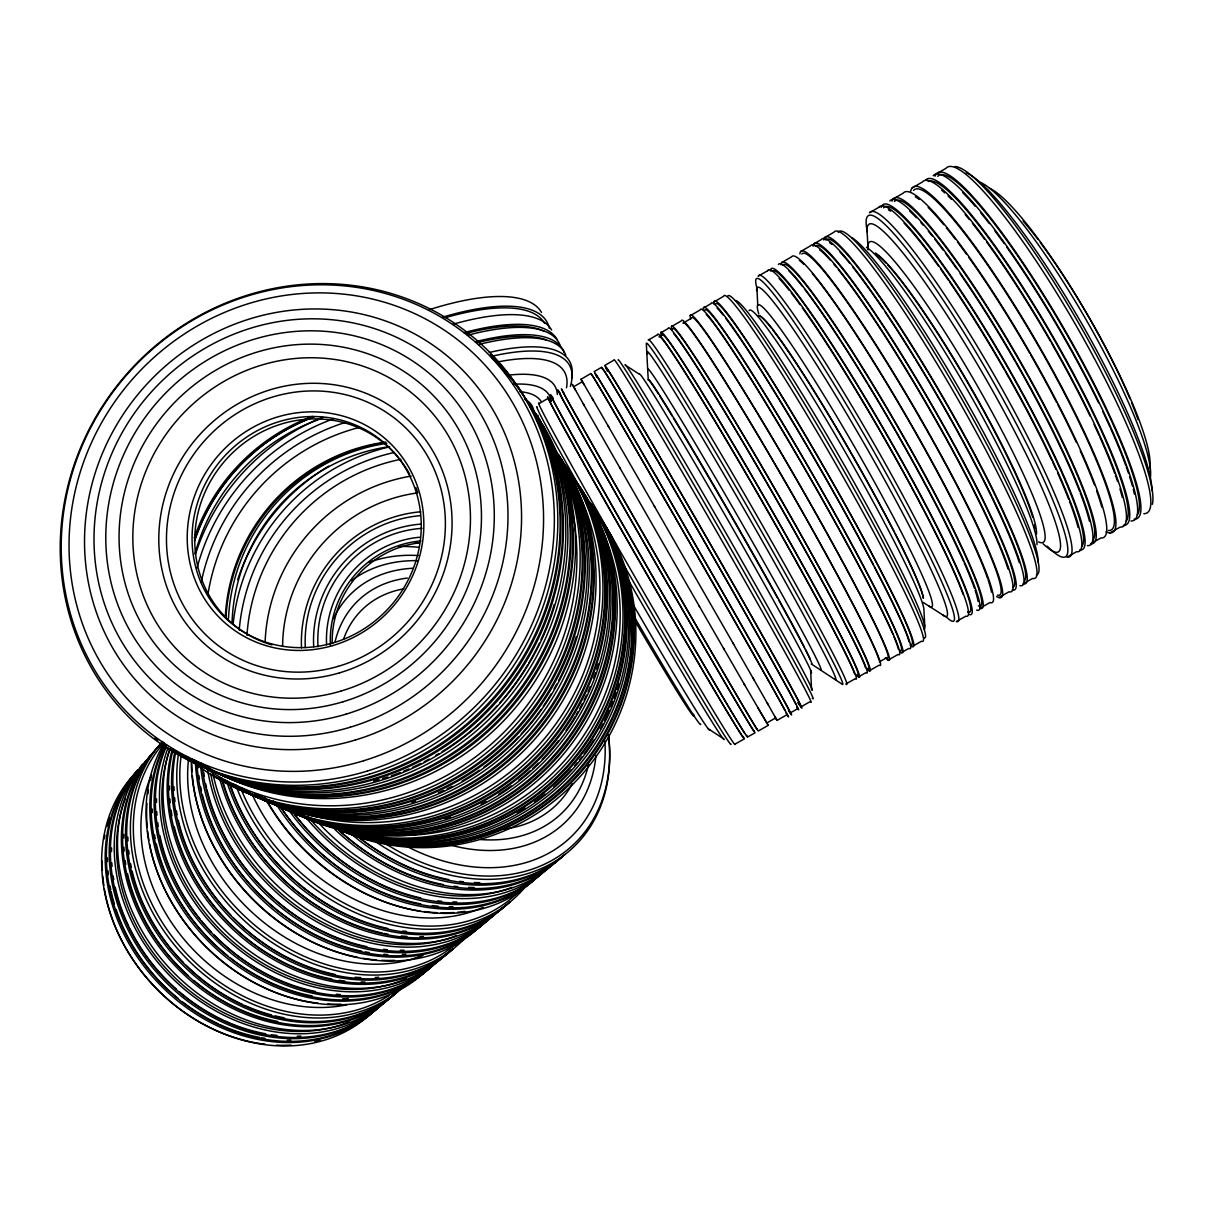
<?xml version="1.0" encoding="UTF-8"?>
<svg xmlns="http://www.w3.org/2000/svg" width="1213" height="1213" viewBox="0 0 1213 1213"><rect width="100%" height="100%" fill="white"/><g stroke="black" fill="none" stroke-linecap="round" stroke-linejoin="round"><path stroke-width="1.5" d="M548.594 398.076L539.254 403.504A197.022 3.245 60.1 0 0 636.431 579.571A197.022 3.245 60.1 0 0 735.017 744.13L744.403 738.823M582.801 382.474L580.997 379.26L590.989 373.452M594.112 371.633L601.618 367.281M604.741 365.462L614.112 360.018A197.537 3.23 60.1 0 1 717.535 533.098A197.537 3.23 60.1 0 1 810.299 701.569L800.868 706.906M660.827 332.787L668.348 328.42A199.068 7.991 60.1 0 1 777.002 500.378A199.068 7.991 60.1 0 1 865.976 672.624L858.41 676.899M671.486 326.6L681.524 320.763A199.159 9.158 60.1 0 1 791.285 492.205A199.159 9.158 60.1 0 1 879.213 665.133L869.13 670.85M690.303 315.653L700.356 309.815A199.281 10.796 60.1 0 1 811.709 480.5A199.281 10.796 60.1 0 1 898.151 654.429L888.052 660.145M703.495 307.996L711.045 303.614A199.357 11.736 60.1 0 1 823.309 473.858A199.357 11.736 60.1 0 1 908.901 648.364L901.32 652.655M714.184 301.794L723.615 296.306A199.448 12.843 60.1 0 1 836.955 466.05A199.448 12.843 60.1 0 1 921.546 641.207L912.055 646.574M781.551 262.66L791.664 256.777A199.918 18.847 60 0 1 910.781 423.746A199.918 18.847 60 0 1 989.975 602.543L979.801 608.289A199.842 17.952 60 0 0 895.497 422.533A199.842 17.952 60 0 0 781.036 264.859M800.504 251.637L810.633 245.754A200.054 20.515 60 0 1 931.387 411.95A200.054 20.515 60 0 1 1009.049 591.762L998.875 597.509M813.802 243.919L821.398 239.507A200.13 21.47 60 0 1 943.062 405.248A200.13 21.47 60 0 1 1019.875 585.636M824.567 237.657L834.074 232.138A200.206 22.592 60 0 1 956.83 397.379A200.206 22.592 60 0 1 1032.627 578.434L1023.075 583.832A200.145 21.743 60 0 0 942.183 395.787A200.145 21.743 60 0 0 823.779 240.038M893.041 199.068L903.245 193.14A199.341 28.49 60 0 1 1031.005 354.469A199.341 28.49 60 0 1 1100.858 537.996L1090.608 543.788A199.266 27.596 60 0 0 1016.236 354.393A199.266 27.596 60 0 0 891.934 201.237M912.161 187.954L922.365 182.026A199.478 30.189 60 0 1 1051.762 342.566A199.478 30.189 60 0 1 1120.084 527.124L1109.819 532.916M936.421 173.868L946.004 168.304A199.629 32.281 60 0 1 1077.417 327.874A199.629 32.281 60 0 1 1143.859 513.69M682.919 323.189L691.698 318.094A196.4 9.78 60.1 0 1 800.641 486.762A196.4 9.78 60.1 0 1 886.658 657.719L879.304 661.889M747.542 737.049L755.047 732.804M758.186 731.03L768.223 725.359L766.616 722.539M775.35 717.596L777.002 720.401L787.04 714.715M790.179 712.941L797.729 708.68M923.108 602.391L945.352 616.583M658.386 393.907A164.028 3.897 60.1 0 0 648.242 380.063L646.317 343.613A196.824 5.913 60.1 0 1 751.893 514.706A196.824 5.913 60.1 0 1 841.746 683.95L811.27 663.936A164.028 3.897 60.1 0 0 778.61 599.98M707.786 728.467L724.146 739.157A187.211 3.578 60.1 0 1 626.317 576.615M768.223 725.359L743.63 683.146M580.997 379.26L593.415 400.487M584.514 385.188L582.392 381.67L573.658 386.75L575.614 390.359M574.143 387.508L572.263 384.324L584.348 405.749M758.004 707.998L766.828 722.948L775.607 717.99L774.773 716.322M592.141 398.258L608.79 427.082M607.713 425.217L654.671 506.716M699.052 605.787L724.313 649.683M723.509 648.242L744.752 685.087M654.292 506.048L733.698 644.346M619.6 467.414L699.507 606.576M752.894 677.9L768.436 705.117M732.864 642.92L754.016 679.841M583.074 403.52L620.359 468.749M767.132 702.843L777.002 720.401M924.776 626.029L923.866 608.699A174.141 12.206 60.1 0 0 837.47 438.651A174.141 12.206 60.1 0 0 749.149 310.649M868.068 249.893L867.34 235.337A189.198 23.729 60 0 1 988.186 382.944A189.198 23.729 60 0 1 1043.225 543.894M810.633 670.228L811.542 689.727A187.788 3.578 60.1 0 0 723.782 529.247A187.788 3.578 60.1 0 0 624.998 364.946L639.554 374.332A172.307 3.791 60.1 0 1 730.666 524.88A172.307 3.791 60.1 0 1 810.769 672.472M756.957 288.224L757.746 305.661M447.309 953.024A176.886 141.785 46 0 1 248.377 950.158A176.886 141.785 46 0 1 169.835 748.618M172.352 749.118A177.401 141.921 46 0 0 254.457 947.186A177.401 141.921 46 0 0 450.811 950.355A177.568 141.951 46 0 1 255.776 945.837A177.568 141.951 46 0 1 173.156 749.407M364.81 981.954A174.899 139.92 46 0 1 361.201 981.984M344.689 980.999A174.899 139.92 46 0 1 339.14 980.286M331.756 979.027A174.899 139.92 46 0 1 174.278 826.902M171.973 815.803A174.899 139.92 46 0 1 171.094 810.193M170.229 802.718A174.899 139.92 46 0 1 169.926 799.003M169.547 789.815A174.899 139.92 46 0 1 169.547 786.191M453.253 948.657A177.947 142.057 46 0 1 260.81 943.896A177.947 142.057 46 0 1 174.945 751.226M378.683 977.253A175.43 140.041 46 0 1 375.181 977.481M360.731 977.572A175.43 140.041 46 0 1 355.212 977.253M334.94 974.373A175.43 140.041 46 0 1 233.381 917.756M230.788 915.102A175.43 140.041 46 0 1 178.311 820.322M177.113 814.727A175.43 140.041 46 0 1 176.416 810.981M175.036 801.611A175.43 140.041 46 0 1 174.642 797.866M174.111 790.436A175.43 140.041 46 0 1 173.99 786.767M452.009 949.855A178.114 142.088 46 0 1 261.22 941.864A178.114 142.088 46 0 1 175.84 751.56M464.7 938.407A178.599 142.209 46 0 1 273.835 943.653A178.599 142.209 46 0 1 178.705 752.651M462.289 938.453A176.886 140.753 46 0 1 274.942 940.242A176.886 140.753 46 0 1 181.434 753.652M423.019 955.344A170.123 135.28 46 0 1 259.142 918.605A170.123 135.28 46 0 1 188.758 757.321M340.944 1004.137A172.807 139.722 46 0 1 327.753 1004M318.17 1003.196A172.807 139.722 46 0 1 165.893 891.722M165.059 890.008A172.807 139.722 46 0 1 149.563 843.914M148.896 840.215A172.807 139.722 46 0 1 147.592 830.935M147.228 827.221A172.807 139.722 46 0 1 146.955 803.4M147.925 793.802A172.807 139.722 46 0 1 148.502 790.012M150.367 780.702A172.807 139.722 46 0 1 151.276 777.078M423.398 973.281A174.778 141.254 46 0 1 214.656 954.843A174.778 141.254 46 0 1 164.346 742.963M427.81 969.642A175.248 141.375 46 0 1 222.009 953.903A175.248 141.375 46 0 1 164.528 745.025M348.343 998.633A172.777 139.374 46 0 1 342.763 998.784M312.272 995.964A172.777 139.374 46 0 1 230.697 958.179M227.786 955.859A172.777 139.374 46 0 1 156.341 844.005M155.188 838.486A172.777 139.374 46 0 1 154.506 834.771M152.277 812.634A172.777 139.374 46 0 1 152.201 809.01M429.281 968.429A175.4 141.405 46 0 1 224.208 953.342A175.4 141.405 46 0 1 164.953 745.222M432.829 965.503A175.779 141.512 46 0 1 229.151 951.674A175.779 141.512 46 0 1 166.363 745.07M340.095 994.478A173.307 139.51 46 0 1 336.274 994.266M315.35 991.43A173.307 139.51 46 0 1 214.11 934.92M211.471 932.175A173.307 139.51 46 0 1 201.464 920.849M200.281 919.393A173.307 139.51 46 0 1 159.889 835.636M158.236 826.356A173.307 139.51 46 0 1 157.735 822.641M156.977 815.227A173.307 139.51 46 0 1 156.735 811.542M156.492 802.46A173.307 139.51 46 0 1 156.553 798.882M431.555 966.716A175.946 141.542 46 0 1 229.606 949.643A175.946 141.542 46 0 1 166.848 745.313M440.44 959.074A176.446 141.678 46 0 1 240.098 950.431A176.446 141.678 46 0 1 168.091 747.526M406.385 978.603A173.959 139.677 46 0 1 223.116 932.752A173.959 139.677 46 0 1 170.381 748.482M540.619 874.634A186.393 143.179 45.9 0 1 291.317 810.011M550.217 866.4A186.969 143.286 45.9 0 1 303.068 814.12M464.988 911.357A182.981 141.39 45.9 0 1 457.574 912.252M453.844 912.54A182.981 141.39 45.9 0 1 441.032 912.828M437.286 912.707A182.981 141.39 45.9 0 1 424.019 911.57M420.198 911.039A182.981 141.39 45.9 0 1 264.479 796.971M532.371 881.138A185.089 142.937 45.9 0 1 266.087 799.291M533.22 880.744A185.619 143.043 45.9 0 1 275.26 802.688M452.904 906.687A182.981 140.996 45.9 0 1 449.219 906.702M437.969 906.187A182.981 140.996 45.9 0 1 432.268 905.626M420.835 903.882A182.981 140.996 45.9 0 1 279.293 804.826M534.903 879.364A185.801 143.073 45.9 0 1 279.778 805.887M541.726 873.557A186.226 143.149 45.9 0 1 287.617 808.465M456.664 901.956A183.572 141.117 45.9 0 1 452.949 901.911M441.623 901.244A183.572 141.117 45.9 0 1 437.817 900.85M420.805 897.954A183.572 141.117 45.9 0 1 380.139 883.974M378.411 883.155A183.572 141.117 45.9 0 1 291.727 810.36M335.091 641.616A137.387 103.742 45.8 0 1 407.31 578.07M572.278 783.765A147.243 111.156 45.8 0 1 502.561 829.343M333.439 618.706A147.243 111.156 45.8 0 1 412.966 568.275M343.582 639.115A128.093 96.828 45.8 0 1 403.838 588.836M588.608 763.978A156.962 118.54 45.8 0 1 480.56 839.532M351.467 580.739A156.962 118.54 45.8 0 1 417.317 560.679M595.977 755.32A165.863 125.409 45.8 0 1 449.507 844.779M369.343 562.241A165.863 125.409 45.8 0 1 418.364 555.539M604.878 740.764A180.373 136.644 45.8 0 1 405.172 845.522M398.622 546.502A180.373 136.644 45.8 0 1 418.576 547.29M608.532 734.714A187.59 142.224 45.8 0 1 385.825 843.899M415.255 542.711A187.59 142.224 45.8 0 1 418.879 543.121M608.289 734.638A189.41 143.71 45.8 0 1 542.317 868.083A189.41 143.71 45.8 0 1 374.059 840.564M556.342 861.154A187.469 143.377 45.9 0 1 316.942 821.049M559.117 859.198A188.045 143.483 45.9 0 1 334.879 829.389M562.21 856.499A188.227 143.513 45.8 0 1 337.805 829.146M564.985 854.346A188.667 143.589 45.8 0 1 347.1 830.465M563.909 855.408A188.849 143.619 45.8 0 1 354.302 833.725M511.931 887.355A184.315 141.254 45.9 0 1 308.42 817.107M474.025 887.507A185.377 141.436 45.9 0 1 468.658 887.416M457.726 886.658A185.377 141.436 45.9 0 1 454.041 886.248M442.988 884.489A185.377 141.436 45.9 0 1 337.153 828.464M479.772 882.624A185.983 141.542 45.8 0 1 474.374 882.533M463.427 881.76A185.983 141.542 45.8 0 1 459.742 881.335M448.658 879.561A185.983 141.542 45.8 0 1 355.303 834.468M494.737 914.602A182.632 143.134 45.9 0 1 330.891 923.26A182.632 143.134 45.9 0 1 212.957 773.591M504.047 906.611A183.178 143.24 45.9 0 1 343.173 922.426A183.178 143.24 45.9 0 1 219.492 777.76M423.458 936.588A180.601 141.224 45.9 0 1 419.834 936.709M406.871 936.436A180.601 141.224 45.9 0 1 401.23 935.981M387.978 934.131A180.601 141.224 45.9 0 1 384.218 933.404M382.474 933.055A180.601 141.224 45.9 0 1 222.373 779.534M504.29 906.566A183.36 143.286 45.9 0 1 344.477 920.97A183.36 143.286 45.9 0 1 221.342 777.988M509.551 902.078A183.77 143.361 45.9 0 1 352.558 919.621A183.77 143.361 45.9 0 1 226.71 781.278M406.552 931.402A181.177 141.345 45.9 0 1 402.761 930.978M387.766 928.445A181.177 141.345 45.9 0 1 230.364 785.054M509.794 902.017A183.936 143.407 45.9 0 1 354.727 918.514A183.936 143.407 45.9 0 1 229.242 783.234M523.864 888.538A184.452 143.513 45.9 0 1 370.268 918.635A184.452 143.513 45.9 0 1 235.944 785.66M520.316 890.024A182.693 142.042 45.9 0 1 240.765 788.359M483.047 907.309A175.718 136.508 45.9 0 1 251.879 793.757M420.881 956.814A178.341 141.102 46 0 1 415.271 958.012M394.604 960.347A178.341 141.102 46 0 1 381.777 960.302M376.182 959.953A178.341 141.102 46 0 1 363.051 958.331M357.441 957.315A178.341 141.102 46 0 1 192.351 775.607M192.079 771.847A178.341 141.102 46 0 1 191.79 758.913M476.345 929.613A180.388 142.634 46 0 1 296.472 933.358A180.388 142.634 46 0 1 191.26 758.777M481.045 925.746A180.889 142.74 46 0 1 304.266 931.341A180.889 142.74 46 0 1 195.384 761.476M405.87 954.282A178.341 140.723 46 0 1 402.322 954.51M387.72 954.525A178.341 140.723 46 0 1 383.99 954.297M369.01 952.523A178.341 140.723 46 0 1 365.265 951.871M361.686 951.159A178.341 140.723 46 0 1 202.313 794.454M201.464 790.679A178.341 140.723 46 0 1 200.691 786.888M199.417 779.292A178.341 140.723 46 0 1 198.902 775.501M198.144 767.95A178.341 140.723 46 0 1 197.901 764.205M479.817 926.914A181.055 142.785 46 0 1 304.599 929.34A181.055 142.785 46 0 1 196.809 761.794M487.762 920.045A181.465 142.876 46 0 1 313.773 929.279A181.465 142.876 46 0 1 200.403 763.705M403.944 950.204A178.902 140.844 46 0 1 400.305 950.249M387.326 949.703A178.902 140.844 46 0 1 383.581 949.339M366.826 946.671A178.902 140.844 46 0 1 206.938 789.451M206.498 787.571A178.902 140.844 46 0 1 205.694 783.78M204.315 776.168A178.902 140.844 46 0 1 203.754 772.363M489.355 918.741A181.632 142.907 45.9 0 1 317.897 929.34A181.632 142.907 45.9 0 1 202.328 767.723M495.783 913.253A182.162 143.028 45.9 0 1 327.252 927.354A182.162 143.028 45.9 0 1 207.726 770.361M456.406 935.632A179.6 141.011 45.9 0 1 210.698 773.727M371.239 1013.325A168.41 138.995 46.1 0 1 159.115 991.218A168.41 138.995 46.1 0 1 131.565 777.169M376.697 1008.64A168.85 139.131 46.1 0 1 162.86 987.594A168.85 139.131 46.1 0 1 136.296 771.756M290.862 1040.178A166.454 137.145 46.1 0 1 287.208 1040.193M264.934 1038.343A166.454 137.145 46.1 0 1 261.22 1037.722M259.461 1037.388A166.454 137.145 46.1 0 1 220.417 1024.833M218.765 1024.075A166.454 137.145 46.1 0 1 182.299 1001.741M177.917 998.238A166.454 137.145 46.1 0 1 116.099 909.477M114.386 904.079A166.454 137.145 46.1 0 1 111.156 891.525M110.762 889.66A166.454 137.145 46.1 0 1 110.034 885.915M108.382 874.634A166.454 137.145 46.1 0 1 108.018 870.873M107.502 861.548A166.454 137.145 46.1 0 1 107.457 857.864M378.077 1007.503A169.001 139.161 46.1 0 1 164.119 986.381A169.001 139.161 46.1 0 1 137.463 770.407M378.759 1007.23A169.35 139.268 46.1 0 1 169.517 985.775A169.35 139.268 46.1 0 1 134.491 774.182M300.885 1036.084A166.954 137.296 46.1 0 1 297.276 1036.236M276.913 1035.402A166.954 137.296 46.1 0 1 271.318 1034.689M265.753 1033.779A166.954 137.296 46.1 0 1 224.845 1020.83M223.192 1020.072A166.954 137.296 46.1 0 1 179.312 991.718M176.446 989.232A166.954 137.296 46.1 0 1 129.655 928.127M128.821 926.398A166.954 137.296 46.1 0 1 115.22 887.143M113.764 879.637A166.954 137.296 46.1 0 1 113.158 875.862M112.066 866.446A166.954 137.296 46.1 0 1 111.778 862.686M111.505 851.571A166.954 137.296 46.1 0 1 111.596 847.932M381.488 1004.849A169.502 139.313 46.1 0 1 169.972 983.788A169.502 139.313 46.1 0 1 137.933 769.952M140.283 767.162A169.502 139.313 46.1 0 1 142.725 764.433M384.627 1002.378A169.972 139.45 46.1 0 1 172.428 978.315A169.972 139.45 46.1 0 1 142.891 764.19M349.147 1021.877A167.561 137.463 46.1 0 1 173.156 975.995A167.561 137.463 46.1 0 1 125.273 798.927M389.904 997.89A170.381 139.571 46 0 1 176.795 975.646A170.381 139.571 46 0 1 146.242 760.339M394.437 994.144A170.866 139.707 46 0 1 180.085 970.9A170.866 139.707 46 0 1 151.276 754.531A171.018 139.753 46 0 0 181.374 969.657A171.018 139.753 46 0 0 394.513 994.22M277.686 1021.467A168.44 137.721 46 0 1 194.065 980.68M188.5 975.859A168.44 137.721 46 0 1 127.577 873.815M125.773 864.369A168.44 137.721 46 0 1 125.197 860.563M124.181 851.086A168.44 137.721 46 0 1 123.938 847.311M123.726 838.001A168.44 137.721 46 0 1 123.817 834.347M397.925 991.385A171.367 139.844 46 0 1 180.494 962.667A171.367 139.844 46 0 1 160.389 744.418M284.115 1017.783A168.941 137.857 46 0 1 275.108 1015.857M271.485 1014.932A168.941 137.857 46 0 1 244.556 1005.365M242.812 1004.576A168.941 137.857 46 0 1 186.135 965.29M183.512 962.667A168.941 137.857 46 0 1 132.141 871.04M131.338 867.431A168.941 137.857 46 0 1 130.579 863.641M129.094 854.134A168.941 137.857 46 0 1 128.669 850.328M127.987 840.882A168.941 137.857 46 0 1 127.881 837.137M399.35 990.217A171.518 139.889 46 0 1 181.783 961.409A171.518 139.889 46 0 1 161.602 743.023M404.99 985.411A171.973 140.011 46 0 1 188.03 960.044A171.973 140.011 46 0 1 162.709 741.492M395.468 991.051A170.32 138.585 46 0 1 392.481 993.204M389.434 995.267A170.32 138.585 46 0 1 182.754 949.552A170.32 138.585 46 0 1 164.028 742.705M346.766 1004.819A163.755 133.157 46 0 1 185.316 940.818A163.755 133.157 46 0 1 151.458 775.152M319.989 1040.345A166.499 137.494 46.1 0 1 314.683 1041.724M291.09 1045.121A166.499 137.494 46.1 0 1 276.443 1045.181M265.268 1044.272A166.499 137.494 46.1 0 1 104.409 889.159M103.818 885.384A166.499 137.494 46.1 0 1 102.741 875.968M102.377 870.343A166.499 137.494 46.1 0 1 102.21 861.109M104.257 838.85A166.499 137.494 46.1 0 1 104.94 835.196M107.078 826.235A166.499 137.494 46.1 0 1 109.792 817.638M690.713 318.928A199.22 9.916 60.1 0 1 799.883 485.124A199.22 9.916 60.1 0 1 885.414 657.764M706.239 314.44A196.461 10.644 60.1 0 1 798.351 457.756A196.461 10.644 60.1 0 1 892.859 634.172M893.799 636.385A196.461 10.644 60.1 0 1 898.287 649.046M704.889 310.422A196.491 10.917 60.1 0 1 814.924 478.574A196.491 10.917 60.1 0 1 899.925 650.229M703.495 309.906A199.311 11.084 60.1 0 1 814.499 477.467A199.311 11.084 60.1 0 1 899.621 651.336M717.126 308.117A196.536 11.569 60.1 0 1 723.206 315.122M725.783 318.413A196.536 11.569 60.1 0 1 769.163 383.475M770.073 384.946A196.536 11.569 60.1 0 1 873.375 565.076M874.33 566.896A196.536 11.569 60.1 0 1 909.007 641.783M715.579 304.22A196.567 11.842 60.1 0 1 826.508 471.948A196.567 11.842 60.1 0 1 910.675 644.148M714.108 303.735A199.387 12.024 60.1 0 1 826.098 470.826A199.387 12.024 60.1 0 1 910.311 645.301M727.694 296.351A197.37 12.979 60.1 0 1 840.078 464.185A197.37 12.979 60.1 0 1 923.578 637.689M735.472 300.612A189.668 12.721 60.1 0 1 842.777 462.441A189.668 12.721 60.1 0 1 924.185 629.486M758.261 316.29A164.665 11.857 60.1 0 1 842.034 437.211A164.665 11.857 60.1 0 1 923.487 598.009M659.599 395.802A164.028 3.897 60.1 0 1 672.199 416.12M673.336 417.985A164.028 3.897 60.1 0 1 777.609 598.161M647.924 369.343A173.535 4.458 60.1 0 1 740.324 520.695A173.535 4.458 60.1 0 1 820.352 669.606M647.606 353.999A189.092 5.428 60.1 0 1 743.402 508.02A189.092 5.428 60.1 0 1 834.908 679.037M659.099 337.032A196.172 6.96 60.1 0 1 752.409 484.654A196.172 6.96 60.1 0 1 854.543 673.776M662.222 335.213A196.203 7.233 60.1 0 1 768.708 505.063A196.203 7.233 60.1 0 1 857.015 674.473M661.525 335.895A199.008 7.339 60.1 0 1 766.07 500.241A199.008 7.339 60.1 0 1 856.954 675.459M673.594 333.393A196.248 7.885 60.1 0 1 776.866 500.423A196.248 7.885 60.1 0 1 865.476 667.605M672.881 329.011A196.263 8.157 60.1 0 1 780.247 498.452A196.263 8.157 60.1 0 1 867.735 668.424M672.078 329.754A199.084 8.279 60.1 0 1 777.624 493.615A199.084 8.279 60.1 0 1 867.613 669.424M683.526 322.673A196.339 9.022 60.1 0 1 782.476 477.225A196.339 9.022 60.1 0 1 878.97 659.963M915.345 196.764A196.506 28.081 60 0 1 919.151 199.432M928.172 207.468A196.506 28.081 60 0 1 943.729 224.648M946.383 227.877A196.506 28.081 60 0 1 955.328 239.188M957.482 242.009A196.506 28.081 60 0 1 966.412 254.078M968.702 257.262A196.506 28.081 60 0 1 1029.67 353.104M1030.625 354.742A196.506 28.081 60 0 1 1056.72 402.519M1057.6 404.232A196.506 28.081 60 0 1 1076.416 442.457M1080.252 450.842A196.506 28.081 60 0 1 1094.444 484.912M1096.658 490.977A196.506 28.081 60 0 1 1101.829 507.17M913.571 190.411A196.567 28.869 60 0 1 1040.238 349.086A196.567 28.869 60 0 1 1108.424 530.475M910.554 191.654A199.402 29.279 60 0 1 1039.981 347.691A199.402 29.279 60 0 1 1105.968 531.87M941.728 190.259A196.627 29.749 60 0 1 944.806 192.912M948.05 195.93A196.627 29.749 60 0 1 951.401 199.235M965.214 214.565A196.627 29.749 60 0 1 969.308 219.523M972.432 223.389A196.627 29.749 60 0 1 984.531 239.188M986.836 242.297A196.627 29.749 60 0 1 1050.413 341.217M1051.368 342.854A196.627 29.749 60 0 1 1090.138 416.195M1094.035 424.383A196.627 29.749 60 0 1 1099.099 435.422M1099.948 437.286A196.627 29.749 60 0 1 1114.747 473.404M1115.49 475.466A196.627 29.749 60 0 1 1117.582 481.47M1119.963 488.96A196.627 29.749 60 0 1 1122.298 497.406M928.188 181.616A196.658 30.037 60 0 1 1049.563 331.786A196.658 30.037 60 0 1 1126.271 520.984M925.564 180.176A199.493 30.461 60 0 1 1055.234 340.58A199.493 30.461 60 0 1 1123.299 525.305M933.222 175.733A199.554 31.144 60 0 1 1063.543 335.819A199.554 31.144 60 0 1 1131.001 520.953M962.713 192.67A196.703 30.704 60 0 1 975.313 206.362M980.786 212.882A196.703 30.704 60 0 1 989.338 223.601M994.963 230.97A196.703 30.704 60 0 1 1004.243 243.631M1006.593 246.921A196.703 30.704 60 0 1 1098.599 402.822M1102.632 411.192A196.703 30.704 60 0 1 1110.077 427.234M1110.759 428.78A196.703 30.704 60 0 1 1125.725 465.337M1126.271 466.869A196.703 30.704 60 0 1 1128.393 472.979M1129.682 476.906A196.703 30.704 60 0 1 1132.396 486.019M1133.276 489.355A196.703 30.704 60 0 1 1134.382 494.025M937.816 176.325A196.733 30.977 60 0 1 1058.737 320.626A196.733 30.977 60 0 1 1137.324 514.737M935.071 176.188A199.569 31.432 60 0 1 1063.316 327.419A199.569 31.432 60 0 1 1134.216 519.134M954.949 166.515A197.552 32.205 60 0 1 1075.173 317.063A197.552 32.205 60 0 1 1152.35 504.35M966.215 172.746A189.774 31.189 60 0 1 1077.326 316.017A189.774 31.189 60 0 1 1151.925 490.477M980.468 182.405A174.126 29.142 60 0 1 1085.908 319.383A174.126 29.142 60 0 1 1150.379 477.391M989.353 188.197A164.574 27.854 60 0 1 1090.275 319.55A164.574 27.854 60 0 1 1149.59 467.975M1023.075 220.963A154.294 26.216 60 0 1 1037.949 239.431M1040.269 242.509A154.294 26.216 60 0 1 1129.985 398.804M1131.517 402.489A154.294 26.216 60 0 1 1138.067 419.622M875.741 254.017A163.937 19.726 60 0 1 886.096 263.16M887.673 264.843A163.937 19.726 60 0 1 969.975 386.689A163.937 19.726 60 0 1 1032.688 517.132M1034.674 524.926A163.937 19.726 60 0 1 1035.265 528.489M867.856 249.09A173.52 21.228 60 0 1 971.477 375.712A173.52 21.228 60 0 1 1038.616 541.893M867.356 231.835A196.991 24.973 60 0 1 991.461 378.683A196.991 24.973 60 0 1 1047.153 546.153M888.416 209.834A196.339 25.973 60 0 1 890.569 211.138M904.064 223.131A196.339 25.973 60 0 1 938.346 265.859M940.591 268.998A196.339 25.973 60 0 1 948.566 280.4M949.552 281.841A196.339 25.973 60 0 1 1004.379 369.768M1005.319 371.405A196.339 25.973 60 0 1 1051.853 460.364M1052.566 461.88A196.339 25.973 60 0 1 1055.962 469.279M1057.6 472.903A196.339 25.973 60 0 1 1068.774 499.468M1069.563 501.515A196.339 25.973 60 0 1 1078.084 527.519M883.625 207.802A196.354 26.261 60 0 1 1001.332 356.546A196.354 26.261 60 0 1 1081.693 546.472M881.184 207.484A199.205 26.641 60 0 1 1004.5 361.125A199.205 26.641 60 0 1 1079.722 549.944M889.857 200.918A199.25 27.308 60 0 1 1016.479 362.778A199.25 27.308 60 0 1 1087.394 545.592M909.614 211.047A196.415 26.913 60 0 1 916.406 217.718M920.94 222.631A196.415 26.913 60 0 1 923.336 225.345M928.354 231.243A196.415 26.913 60 0 1 932.281 236.035M934.95 239.401A196.415 26.913 60 0 1 943.274 250.227M945.458 253.138A196.415 26.913 60 0 1 956.708 268.77M960.15 273.729A196.415 26.913 60 0 1 1015.175 361.413M1016.115 363.051A196.415 26.913 60 0 1 1079.676 491.462M1080.252 492.963A196.415 26.913 60 0 1 1089.395 521.12M894.451 201.51A196.43 27.202 60 0 1 1013.052 349.829A196.43 27.202 60 0 1 1092.686 540.27M799.883 253.926A199.978 19.62 60 0 1 919.772 417.166A199.978 19.62 60 0 1 996.631 596.508M819.73 249.878A197.219 20.227 60 0 1 830.465 260.31M834.059 264.434A197.219 20.227 60 0 1 836.121 266.905M838.289 269.559A197.219 20.227 60 0 1 935.769 420.305A197.219 20.227 60 0 1 1008.033 568.988M815.197 246.36A197.234 20.5 60 0 1 930.204 402.655A197.234 20.5 60 0 1 1012.84 587.426M813.074 246.254A200.069 20.803 60 0 1 930.492 402.473A200.069 20.803 60 0 1 1012.233 589.958M829.677 242.767A197.294 21.167 60 0 1 831.86 244.359M840.048 252.122A197.294 21.167 60 0 1 849.54 263.024M852.982 267.3A197.294 21.167 60 0 1 882.837 308.587M885.081 311.908A197.294 21.167 60 0 1 914.693 358.153M915.618 359.654A197.294 21.167 60 0 1 991.157 496.147M991.9 497.679A197.294 21.167 60 0 1 1019.284 562.62M825.962 240.098A197.31 21.44 60 0 1 939.696 392.208A197.31 21.44 60 0 1 1024.515 580.709M838.168 232.168A198.128 22.622 60 0 1 956.663 389.964A198.128 22.622 60 0 1 1036.357 574.886M852.133 237.778A190.396 21.986 60 0 1 962.227 394.028A190.396 21.986 60 0 1 1037.994 561.983M866.476 247.316A174.824 20.712 60 0 1 967.731 390.434A174.824 20.712 60 0 1 1036.933 544.667M875.422 253.017A165.286 19.908 60 0 1 971.249 388.16A165.286 19.908 60 0 1 1036.478 533.978M758.049 316.426A164.665 11.827 60.1 0 1 771.574 328.389M772.969 330.179A164.665 11.827 60.1 0 1 894.087 531.825M895.042 533.69A164.665 11.827 60.1 0 1 918.575 583.529M919.136 584.939A164.665 11.827 60.1 0 1 923.26 598.13M758.777 314A174.202 12.858 60.1 0 1 850.662 440.152A174.202 12.858 60.1 0 1 928.779 605.954M756.654 290.711A189.804 14.586 60.1 0 1 867.325 449.159A189.804 14.586 60.1 0 1 942.38 614.642M757.382 289.725A197.567 15.451 60.1 0 1 867.356 440.213A197.567 15.451 60.1 0 1 946.352 616.917M779.095 278.52A196.931 16.482 60.1 0 1 789.299 290.392M791.27 292.909A196.931 16.482 60.1 0 1 800.049 304.645M802.43 307.95A196.931 16.482 60.1 0 1 911.115 486.504M912.024 488.202A196.931 16.482 60.1 0 1 963.137 594.385M772.211 271.318A196.946 16.755 60 0 1 887.886 436.786A196.946 16.755 60 0 1 967.61 611.959M770.376 271.06A199.781 16.997 60 0 1 883.852 429.22A199.781 16.997 60 0 1 969.005 614.385M778.382 264.495A199.827 17.664 60 0 1 896.392 431.995A199.827 17.664 60 0 1 976.632 610.078M788.935 270.954A196.991 17.422 60 0 1 802.475 286.42M804.568 289.103A196.991 17.422 60 0 1 867.204 383.187M868.235 384.87A196.991 17.422 60 0 1 895.224 430.539M896.164 432.192A196.991 17.422 60 0 1 963.304 560.891M964.199 562.877A196.991 17.422 60 0 1 974.357 588.047M975.146 590.367A196.991 17.422 60 0 1 978.042 601.345M782.946 265.086A197.022 17.695 60 0 1 899.53 430.115A197.022 17.695 60 0 1 978.406 605.863M799.337 260.37A197.082 18.574 60 0 1 803.749 264.207M812.361 273.577A197.082 18.574 60 0 1 909.689 422.458A197.082 18.574 60 0 1 987.746 578.828M988.216 580.208A197.082 18.574 60 0 1 991.476 592.141M801.914 254.078A197.143 19.347 60 0 1 920.076 418.349A197.143 19.347 60 0 1 997.48 595.083M743.599 737.049A197.097 2.441 60.1 0 1 642.526 566.774A197.097 2.441 60.1 0 1 550.899 401.367M743.023 736.412A194.277 2.396 60.1 0 1 646.544 573.704A194.277 2.396 60.1 0 1 549.974 400.502M744.737 733.304A194.307 2.138 60.1 0 1 637.189 549.61A194.307 2.138 60.1 0 1 553.098 398.698M746.708 735.29A197.113 2.168 60.1 0 1 648.439 569.291A197.113 2.168 60.1 0 1 552.961 398.016M753.986 730.681A197.158 1.516 60.1 0 1 657.158 565.713A197.158 1.516 60.1 0 1 560.376 393.709M753.667 730.393A194.353 1.501 60.1 0 1 657.992 567.138A194.353 1.501 60.1 0 1 560.573 394.346M756.806 728.619A194.383 1.228 60.1 0 1 661.373 565.197A194.383 1.228 60.1 0 1 563.681 392.542M757.094 728.922A197.188 1.258 60.1 0 1 665.634 572.657A197.188 1.258 60.1 0 1 562.301 390.116M591.944 375.363A197.385 1.228 60.1 0 1 691.016 544.91A197.385 1.228 60.1 0 1 785.994 713.077M592.384 375.878A194.565 1.213 60.1 0 1 679.674 525.229A194.565 1.213 60.1 0 1 785.008 710.53M596.417 375.939A194.596 1.486 60.1 0 1 690.773 536.707A194.596 1.486 60.1 0 1 788.799 710.53M597.023 377.319A197.401 1.501 60.1 0 1 691.122 537.268A197.401 1.501 60.1 0 1 788.389 710.151M602.482 369.252A197.461 2.153 60.1 0 1 702.524 538.314A197.461 2.153 60.1 0 1 796.623 707.073M602.997 369.707A194.641 2.123 60.1 0 1 691.152 518.633A194.641 2.123 60.1 0 1 795.895 704.374M606.121 367.888A194.671 2.381 60.1 0 1 711.5 546.184A194.671 2.381 60.1 0 1 798.139 702.57M607.486 371.239A197.476 2.426 60.1 0 1 704.465 533.856A197.476 2.426 60.1 0 1 798.078 702.767M618.16 360.064A195.475 3.457 60.1 0 1 720.749 531.203A195.475 3.457 60.1 0 1 812.301 698.066M648.621 379.972A162.845 3.897 60.1 0 1 713.593 485.048A162.845 3.897 60.1 0 1 804.522 647.424M805.553 649.44A162.845 3.897 60.1 0 1 810.345 659.523M562.665 463.624A187.211 3.578 60.1 0 1 547.063 434.739M544.061 428.977A187.211 3.578 60.1 0 1 538.072 415.407M730.969 744.054A194.929 3.457 60.1 0 1 616.34 551.96M586.789 499.801A194.929 3.457 60.1 0 1 537.283 407.037M693.396 714.199A152.095 3.745 60.1 0 1 632.974 617.614M700.614 724.07A162.239 3.882 60.1 0 1 632.291 613.399M709.65 729.741A171.715 3.791 60.1 0 1 631.412 601.663M442.472 317.23A194.55 65.002 -28.8 0 1 549.322 328.238M496.678 362.156A185.862 58.558 -28.8 0 1 566.501 387.796M508.111 375.226A170.624 53.266 -28.8 0 1 557.313 394.483M467.521 335.288A195.02 63.47 -28.8 0 1 560.088 345.326M475.269 341.793A195.172 62.94 -28.8 0 1 564.136 352.361M445.171 317.715A191.775 64.077 -28.8 0 1 544.501 323.234M524.82 399.335A141.117 43.789 -28.8 0 1 533.75 411.222M489.233 352.498A195.445 62.06 -28.8 0 1 571.641 378.213M491.614 356.304A193.443 61.181 -28.8 0 1 570.337 386.447M466.353 333.317A192.17 62.788 -28.8 0 1 544.273 331.407M429.372 309.664A194.353 65.699 -28.8 0 1 541.529 312.484M520.013 391.678A151.231 46.837 -28.8 0 1 541.074 401.336M477.497 342.536A192.397 62.045 -28.8 0 1 546.381 339.928M478.786 344.447A195.248 62.727 -28.8 0 1 565.819 355.288M452.904 324.265A194.747 64.395 -28.8 0 1 551.612 330.012M463.973 332.665A194.944 63.698 -28.8 0 1 557.01 339.397M512.72 384.263A161.299 50.067 -28.8 0 1 551.263 401.063M194.232 537.935A191.063 182.39 -49.8 0 1 312.438 416.347M552.067 445.232A238.688 227.438 -49.8 0 1 554.114 448.385M556.1 451.57A238.688 227.438 -49.8 0 1 516.071 744.085A238.688 227.438 -49.8 0 1 225.542 780.429M241.448 787.934A234.746 223.996 -49.8 0 0 528.929 745.54A234.746 223.996 -49.8 0 0 558.45 454.814A237.475 226.391 -49.8 0 1 519.922 744.63A237.475 226.391 -49.8 0 1 232.578 784.098M556.054 451.251A237.111 226.058 -49.8 0 1 522.742 743.144A237.111 226.058 -49.8 0 1 233.791 784.614M560.709 458.484A236.217 225.284 -49.8 0 1 522.53 746.662A236.217 225.284 -49.8 0 1 236.687 785.872M558.42 454.799A235.838 224.966 -49.8 0 1 523.986 746.541A235.838 224.966 -49.8 0 1 234.776 784.432M568.654 495.374A241.705 229.833 -49.7 0 1 473.222 758.625A241.705 229.833 -49.7 0 1 199.493 764.069M550.323 443.64A243.874 231.941 -49.7 0 1 561.149 465.352M562.62 468.825A243.874 231.941 -49.7 0 1 566.046 477.634M567.305 481.197A243.874 231.941 -49.7 0 1 477.316 759.96A243.874 231.941 -49.7 0 1 190.79 760.293M552.506 446.915A242.691 230.91 -49.7 0 1 504.957 740.491A242.691 230.91 -49.7 0 1 212.533 774.789M550.368 443.094A242.297 230.576 -49.7 0 1 509.293 737.64A242.297 230.576 -49.7 0 1 216.991 777.351M552.097 445.687A241.372 229.757 -49.7 0 1 511.219 739.126A241.372 229.757 -49.7 0 1 220.008 778.655M551.839 445.156A240.978 229.424 -49.7 0 1 512.72 739.051A240.978 229.424 -49.7 0 1 221.251 779.201M552.127 445.398A239.749 228.362 -49.8 0 1 557.01 453.435M557.935 455.057A239.749 228.362 -49.8 0 1 512.477 743.766A239.749 228.362 -49.8 0 1 225.239 780.914M576.281 636.582A235.322 224.238 -49.8 0 1 558.602 680.614M556.828 683.98A235.322 224.238 -49.8 0 1 554.068 688.954M551.202 693.851A235.322 224.238 -49.8 0 1 543.227 706.269M541.104 709.317A235.322 224.238 -49.8 0 1 521.196 733.91M518.679 736.625A235.322 224.238 -49.8 0 1 483.866 767.01M479.302 770.21A235.322 224.238 -49.8 0 1 462.153 780.929M452.206 786.297A235.322 224.238 -49.8 0 1 447.112 788.814M443.67 790.436A235.322 224.238 -49.8 0 1 438.469 792.756M415.453 801.323A235.322 224.238 -49.8 0 1 411.874 802.415M313.97 416.893A192.185 183.512 -49.8 0 0 194.474 540.968A192.215 183.527 -49.8 0 1 313.894 416.817M332.165 642.875A97.101 93.416 -50 0 1 419.046 542.893M591.398 504.578A215.186 206.695 -49.9 0 1 580.436 755.805A215.186 206.695 -49.9 0 1 339.094 829.101M594.325 508.944A214.201 205.816 -49.9 0 0 591.11 504.32A217.491 208.742 -49.9 0 1 575.902 751.772A217.491 208.742 -49.9 0 1 339.352 828.509M596.387 512.083A214.201 205.816 -49.9 0 1 579.359 761.294A214.201 205.816 -49.9 0 1 338.609 829.116M592.748 506.761A213.336 205.058 -50 0 1 583.483 759.717A213.336 205.058 -50 0 1 339.504 829.586M592.399 506.518A212.366 204.209 -50 0 1 594.597 509.536M598.813 515.692A212.366 204.209 -50 0 1 581.77 765.873A212.366 204.209 -50 0 1 339.049 829.495A210.152 202.237 -50 0 0 579.314 777.503A210.152 202.237 -50 0 0 609.684 532.901M596.25 511.916A212.063 203.936 -50 0 1 583.589 764.903A212.063 203.936 -50 0 1 338.275 829.176M598.676 515.51A211.35 203.299 -50 0 1 583.802 767.602A211.35 203.299 -50 0 1 338.806 829.419M596.038 511.81A211.047 203.026 -50 0 1 599.237 516.359M601.299 519.422A211.047 203.026 -50 0 1 583.18 769.573A211.047 203.026 -50 0 1 339.746 829.813M593.475 512.75A215.52 206.817 -49.9 0 1 587.486 729.62A215.52 206.817 -49.9 0 1 395.347 835.378M589.852 502.243A216.551 207.908 -49.9 0 1 578.313 752.682A216.551 207.908 -49.9 0 1 338.457 828.524M591.504 504.714A216.232 207.635 -49.9 0 1 578.343 754.001A216.232 207.635 -49.9 0 1 339.413 828.949M592.914 506.837A215.489 206.968 -49.9 0 1 579.223 756.048A215.489 206.968 -49.9 0 1 339.928 829.328M330.421 645.104A97.374 93.659 -50 0 1 420.972 540.922M326.585 644.74A100.497 96.661 -50 0 1 420.032 537.207M318.018 646.787A109.488 105.304 -50 0 1 422.063 528.352M313.697 646.681A114.113 109.746 -50 0 1 420.699 524.122M305.297 647.636A123.681 118.965 -50 0 1 419.85 515.692M301.506 647.833A128.138 123.271 -50 0 1 420.714 511.78M282.599 646.377A152.459 146.758 -50 0 1 416.666 493.039M265.162 640.934A170.881 164.483 -50 0 1 411.222 476.087M246.967 635.324A187.636 180.57 -50 0 1 400.972 459.287M239.219 630.093A193.989 186.635 -50 0 1 394.392 452.449M233.108 624.301A198.386 190.805 -50 0 1 387.341 447.37M232.047 623.361A178.675 171.397 -49.9 0 1 389.646 446.627M228.514 618.236A180.782 173.383 -49.9 0 1 386.826 443.367M237.687 579.693A200.494 192.761 -50 0 1 328.753 466.141M618.918 684.117A210.319 202.146 -50 0 1 617.311 689.409M616.159 692.926A210.319 202.146 -50 0 1 614.309 698.203M613.005 701.69A210.319 202.146 -50 0 1 610.912 706.906M609.442 710.363A210.319 202.146 -50 0 1 604.681 720.567M602.982 723.903A210.319 202.146 -50 0 1 600.329 728.831M593.703 740.006A210.319 202.146 -50 0 1 584.12 753.895M581.846 756.897A210.319 202.146 -50 0 1 579.511 759.854M577.115 762.765A210.319 202.146 -50 0 1 574.689 765.646M570.944 769.861A210.319 202.146 -50 0 1 553.704 786.858M545.077 794.09A210.319 202.146 -50 0 1 534.524 801.96M525.168 808.146A210.319 202.146 -50 0 1 517.208 812.892M225.269 617.599A181.237 173.762 -50 0 1 385.795 442.063M568.457 470.447A226.149 216.475 -49.9 0 1 577.176 482.986M580.193 487.838A226.149 216.475 -49.9 0 1 542.742 763.235A226.149 216.475 -49.9 0 1 269.286 799.958M570.519 473.54A225.057 215.52 -49.9 0 1 572.779 476.603M580.223 487.626A225.057 215.52 -49.9 0 1 546.35 763.553A225.057 215.52 -49.9 0 1 272.773 801.475M273.865 801.945A224.723 215.232 -49.9 0 0 549.095 761.976A224.723 215.232 -49.9 0 0 577.752 483.805A223.586 214.231 -49.9 0 1 582.968 491.75M580.299 487.641A223.92 214.519 -49.9 0 1 550.717 763.265A223.92 214.519 -49.9 0 1 278.05 804.037M276.458 803.067A223.92 214.519 -49.9 0 1 273.304 801.065M584.939 494.949A223.586 214.231 -49.9 0 1 547.988 767.298A223.586 214.231 -49.9 0 1 277.534 803.522M581.755 489.809A222.601 213.352 -49.9 0 1 553.431 765.388A222.601 213.352 -49.9 0 1 280.749 804.916M569.898 476.936A228.726 218.537 -49.8 0 1 548.2 734.047A228.726 218.537 -49.8 0 1 301.794 812.619M564.53 463.988A230.788 220.554 -49.8 0 1 537.875 750.999A230.788 220.554 -49.8 0 1 254.245 793.454M568.624 470.083A229.727 219.629 -49.9 0 1 538.678 754.107A229.727 219.629 -49.9 0 1 257.656 794.94M568.23 469.522A229.378 219.31 -49.9 0 1 573.309 477.376M575.22 480.56A229.378 219.31 -49.9 0 1 535.312 758.838A229.378 219.31 -49.9 0 1 258.794 795.425M568.761 470.341A228.544 218.583 -49.9 0 1 542.438 754.607A228.544 218.583 -49.9 0 1 261.492 796.592M568.336 469.795A228.196 218.279 -49.9 0 1 573.537 477.528M575.508 480.682A228.196 218.279 -49.9 0 1 539.785 758.671A228.196 218.279 -49.9 0 1 264.191 798.033M568.26 469.901A227.104 217.309 -49.9 0 1 571.49 474.45M575.599 480.621A227.104 217.309 -49.9 0 1 542.727 759.732A227.104 217.309 -49.9 0 1 266.193 798.624M598.358 663.966A222.965 213.427 -49.9 0 1 596.72 669.212M595.553 672.715A222.965 213.427 -49.9 0 1 593.688 677.946M590.276 686.603A222.965 213.427 -49.9 0 1 588.047 691.744M586.501 695.14A222.965 213.427 -49.9 0 1 584.075 700.189M582.392 703.51A222.965 213.427 -49.9 0 1 579.784 708.437M577.979 711.682A222.965 213.427 -49.9 0 1 576.13 714.882M575.189 716.458A222.965 213.427 -49.9 0 1 566.077 730.469M558.253 740.976A222.965 213.427 -49.9 0 1 542.226 759.217M538.299 763.144A222.965 213.427 -49.9 0 1 532.932 768.238M530.172 770.725A222.965 213.427 -49.9 0 1 518.694 780.277M511.204 785.872A222.965 213.427 -49.9 0 1 498.816 794.151M486.079 801.52A222.965 213.427 -49.9 0 1 481.182 804.083M450.463 816.88A222.965 213.427 -49.9 0 1 445.216 818.563M225.997 617.174A182.329 174.854 -50 0 1 385.552 442.669M207.863 594.992A198.917 190.653 -49.9 0 1 359.518 427.385M201.252 582.195A205.634 197.037 -49.9 0 1 345.22 422.458M197.097 567.866A210.304 201.449 -49.9 0 1 333.044 418.985M195.05 553.659A189.941 181.419 -49.8 0 1 321.642 418.5M195.399 554.417A212.578 203.541 -49.9 0 1 322.658 417.333M490.446 354.348A255.337 241.705 -49.3 0 1 500.681 689.166A255.337 241.705 -49.3 0 1 170.002 749.028M165.362 745.904A255.337 241.705 -49.3 0 1 162.299 743.766M157.766 740.446A255.337 241.705 -49.3 0 1 154.794 738.171M491.31 355.652A254.897 241.342 -49.3 0 1 512.28 379.396M514.555 382.398A254.897 241.342 -49.3 0 1 489.931 703.297A254.897 241.342 -49.3 0 1 172.974 750.665M497.269 362.672A253.866 240.447 -49.3 0 1 507.231 373.665M509.612 376.546A253.866 240.447 -49.3 0 1 511.962 379.457M514.267 382.413A253.866 240.447 -49.3 0 1 524.031 396.151M526.063 399.304A253.866 240.447 -49.3 0 1 487.277 710.03A253.866 240.447 -49.3 0 1 179.479 754.122M491.523 357.395A253.426 240.083 -49.3 0 1 501.909 367.979M509.263 376.364A253.426 240.083 -49.3 0 1 519.558 389.676M525.866 398.941A253.426 240.083 -49.3 0 1 487.49 711.425A253.426 240.083 -49.3 0 1 177.75 752.773M504.593 372.012A252.061 238.9 -49.4 0 1 508.292 376.136M521.059 392.087A252.061 238.9 -49.4 0 1 524.289 396.651M185.301 756.7A252.061 238.9 -49.4 0 0 491.674 712.274A252.061 238.9 -49.4 0 0 528.428 402.837A250.879 237.884 -49.4 0 1 494.267 714.048A250.879 237.884 -49.4 0 1 185.968 756.381M532.947 409.676A249.544 236.732 -49.4 0 1 497.012 716.261A249.544 236.732 -49.4 0 1 193.489 760.293M530.566 406.128A249.12 236.368 -49.4 0 1 498.573 716.216A249.12 236.368 -49.4 0 1 191.669 758.898M535.585 413.694A248.134 235.519 -49.4 0 1 498.543 719.976A248.134 235.519 -49.4 0 1 194.899 760.324M535.327 413.284A247.71 235.155 -49.4 0 1 501.439 718.536A247.71 235.155 -49.4 0 1 199.387 762.901M537.632 416.772A246.497 234.094 -49.4 0 1 540.664 421.502M542.62 424.686A246.497 234.094 -49.4 0 1 499.149 725.419A246.497 234.094 -49.4 0 1 200.221 762.674M271.939 644.907A117.813 111.505 -49.3 0 1 221.949 464.397A117.813 111.505 -49.3 0 1 409.645 474.147M415.862 487.565A117.813 111.505 -49.3 0 1 417.727 492.842M554.205 604.529A247.316 234.503 -49.4 0 1 540.998 639.721M539.391 643.163A247.316 234.503 -49.4 0 1 528.716 663.117M527.761 664.724A247.316 234.503 -49.4 0 1 499.741 702.918M497.194 705.754A247.316 234.503 -49.4 0 1 442.123 751.59M438.924 753.546A247.316 234.503 -49.4 0 1 435.694 755.441M429.19 759.095A247.316 234.503 -49.4 0 1 424.232 761.719M420.881 763.402A247.316 234.503 -49.4 0 1 412.375 767.42M408.933 768.936A247.316 234.503 -49.4 0 1 403.732 771.119M400.229 772.514A247.316 234.503 -49.4 0 1 391.435 775.744M387.902 776.942A247.316 234.503 -49.4 0 1 382.595 778.625M379.047 779.671A247.316 234.503 -49.4 0 1 373.725 781.142M657.704 334.606L648.303 340.065A198.932 6.247 60.1 0 1 755.259 512.841A198.932 6.247 60.1 0 1 845.81 684.011L855.256 678.674A198.993 7.066 60.1 0 0 765.448 507.004A198.993 7.066 60.1 0 0 657.704 334.606M767.662 270.726L758.186 276.215A199.69 15.89 60.1 0 1 874.467 444.549A199.69 15.89 60.1 0 1 956.314 621.556L965.836 616.189A199.751 16.724 60.1 0 0 884.732 438.666A199.751 16.724 60.1 0 0 767.662 270.726M879.046 207.196L869.494 212.745A199.114 25.518 60 0 1 994.387 375.439A199.114 25.518 60 0 1 1066.924 557.176L1076.522 551.748A199.175 26.352 60 0 0 1004.728 369.51A199.175 26.352 60 0 0 879.046 207.196M332.938 642.951A118.222 111.854 -49.3 0 0 390.116 448.416A118.222 111.854 -49.3 0 0 196.9 504.926A118.222 111.854 -49.3 0 0 332.938 642.951M369.419 774.137A256.656 242.843 -49.3 0 0 487.838 350.436A256.656 242.843 -49.3 0 0 69.793 478.801A256.656 242.843 -49.3 0 0 369.419 774.137M332.696 645.589A122.058 115.462 -49.3 0 0 391.663 444.731A122.058 115.462 -49.3 0 0 192.215 503.152A122.058 115.462 -49.3 0 0 332.696 645.589M338.245 666.331A143.877 136.099 -49.3 0 0 407.25 429.447A143.877 136.099 -49.3 0 0 172.276 498.816A143.877 136.099 -49.3 0 0 338.245 666.331M339.519 672.851A151.291 143.104 -49.3 0 0 411.904 423.716A151.291 143.104 -49.3 0 0 164.877 496.845A151.291 143.104 -49.3 0 0 339.519 672.851M341.202 691.001A174.202 164.695 -49.3 0 0 423.974 404.02A174.202 164.695 -49.3 0 0 139.738 488.93A174.202 164.695 -49.3 0 0 341.202 691.001M342.945 701.781A187.029 176.78 -49.3 0 0 431.434 393.619A187.029 176.78 -49.3 0 0 126.41 485.17A187.029 176.78 -49.3 0 0 342.945 701.781M346.039 714.154A200.509 189.501 -49.3 0 0 440.486 383.687A200.509 189.501 -49.3 0 0 113.597 482.289A200.509 189.501 -49.3 0 0 346.039 714.154M350.284 727.209A213.64 201.949 -49.3 0 0 450.448 374.969A213.64 201.949 -49.3 0 0 102.241 480.469A213.64 201.949 -49.3 0 0 350.284 727.209M355.348 740.006A225.497 213.2 -49.3 0 0 460.622 368.085A225.497 213.2 -49.3 0 0 93.143 479.848A225.497 213.2 -49.3 0 0 355.348 740.006M363.597 760.763A244.799 231.531 -49.3 0 0 477.043 356.789A244.799 231.531 -49.3 0 0 78.254 478.817A244.799 231.531 -49.3 0 0 363.597 760.763M367.569 770.952A254.381 240.644 -49.3 0 0 485.048 351.057A254.381 240.644 -49.3 0 0 70.718 478.225A254.381 240.644 -49.3 0 0 367.569 770.952"/></g></svg>
